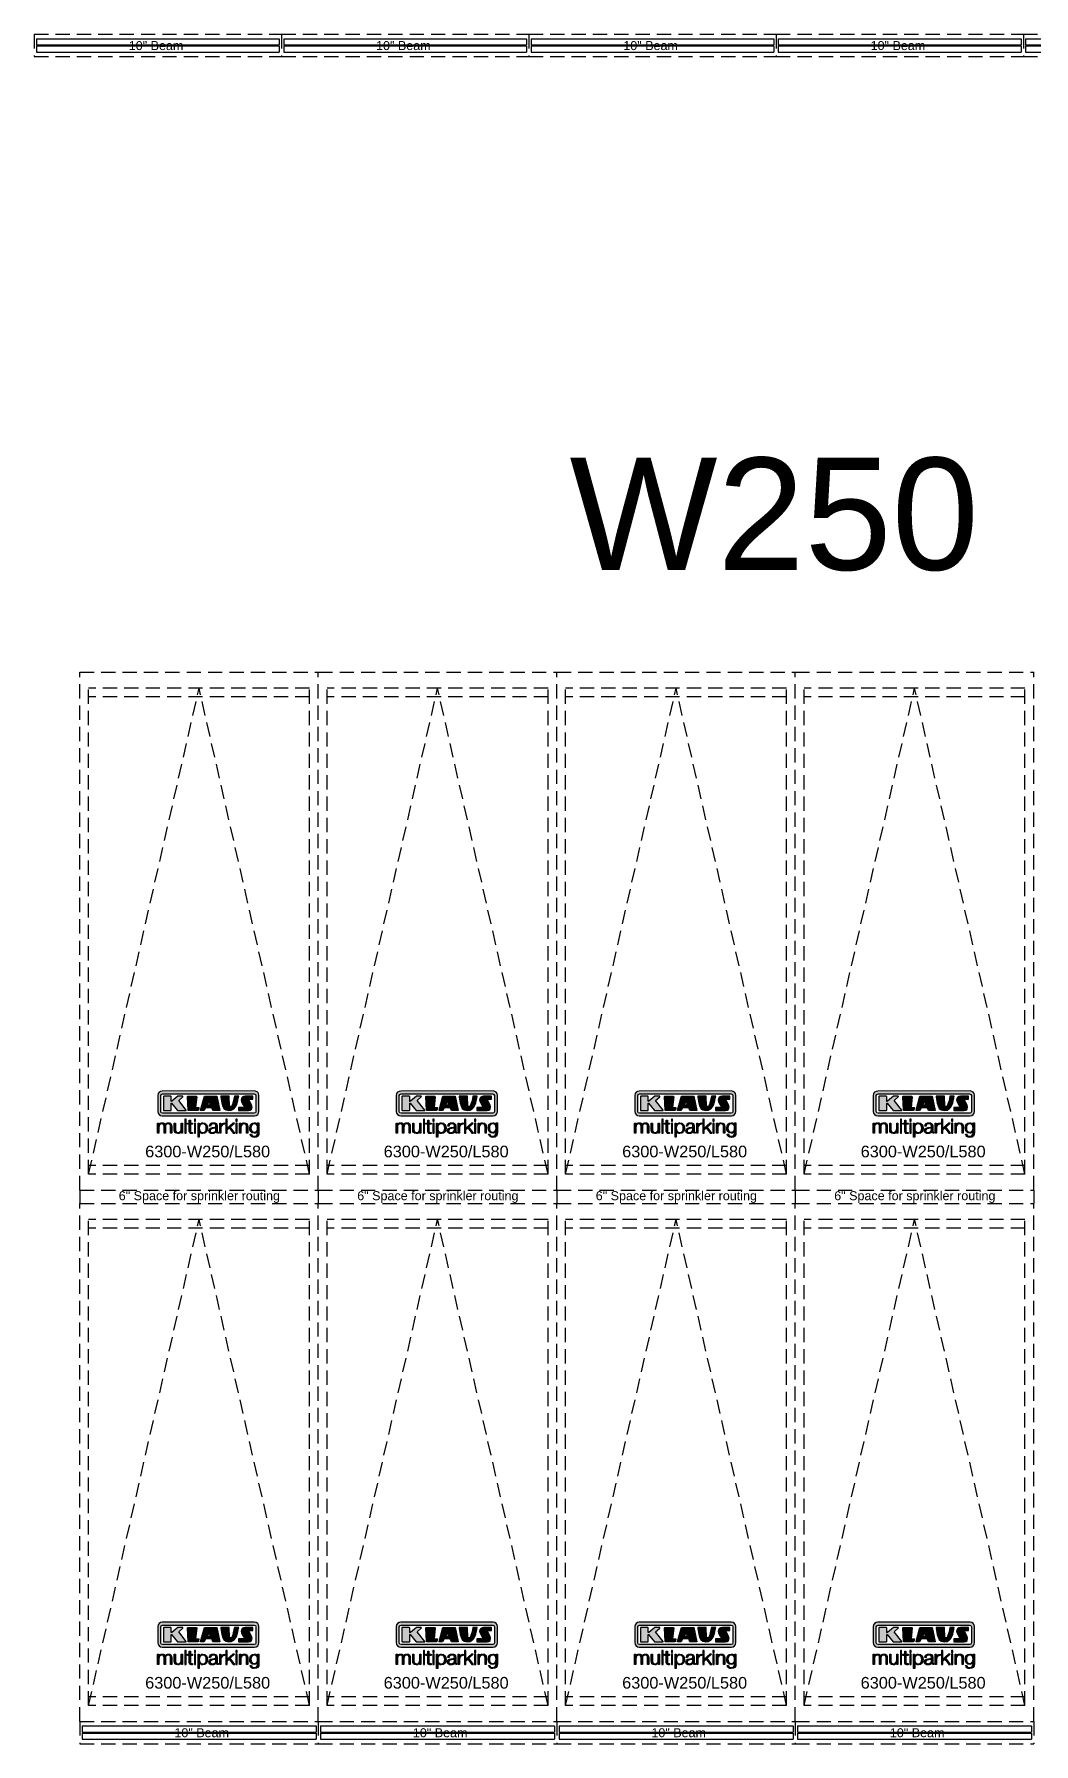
# Model space of a CAD drawing. Extents: x -210816 to 20092, y 4708 to 41486.
# Drawn here: x 16779 to 17224, y 4708 to 5469 of the extents above; entities that cross this region are included whole.
import ezdxf

# ---------------------------------------------------------------- set-up
doc = ezdxf.new("R2010")
doc.units = 0
doc.header["$MEASUREMENT"] = 0
doc.linetypes.add('DASHED', pattern=[0.2067, 0.1654, -0.0413])
doc.linetypes.add('HIDDEN', pattern=[9.525, 6.35, -3.175])
for name, color, linetype in [('DIM', 6, 'CONTINUOUS'), ('KLAUS', 30, 'CONTINUOUS'), ('LOGO', 7, 'CONTINUOUS')]:
    doc.layers.add(name, color=color, linetype=linetype)
doc.styles.get("Standard").update_dxf_attribs({"font": 'arial.ttf'})

# ---------------------------------------------------------------- blocks, each defined once
blk = doc.blocks.new('KLAUS')
at = {"layer": 'LOGO'}
h = blk.add_hatch(color=8, dxfattribs=at)
h.dxf.hatch_style = 2
edge = h.paths.add_edge_path()
edge.add_spline(control_points=[(3.6, 29.1), (2.9, 29.1), (2.3, 28.5), (2.3, 27.8), (2.3, 27.8), (2.3, 16.1), (2.3, 16.1), (2.3, 15.4), (2.9, 14.8), (3.6, 14.8), (3.6, 14.8), (71.2, 14.8), (71.2, 14.8), (71.9, 14.8), (72.5, 15.4), (72.5, 16.1), (72.5, 16.1), (72.5, 27.8), (72.5, 27.8), (72.5, 28.5), (71.9, 29.1), (71.2, 29.1), (71.2, 29.1), (3.6, 29.1), (3.6, 29.1), (3.6, 29.1), (3.6, 29.1), (3.6, 29.1)], knot_values=[0, 0, 0, 0, 1, 1, 1, 2, 2, 2, 3, 3, 3, 4, 4, 4, 5, 5, 5, 6, 6, 6, 7, 7, 7, 8, 8, 8, 9, 9, 9, 9], degree=3, periodic=0)
edge = h.paths.add_edge_path()
edge.add_spline(control_points=[(3.4, 31.2), (3.4, 31.2), (71.5, 31.2), (71.5, 31.2), (73.3, 31.2), (74.7, 29.8), (74.7, 28), (74.7, 28), (74.7, 16.2), (74.7, 16.2), (74.7, 14.4), (73.3, 12.9), (71.5, 12.9), (71.5, 12.9), (3.4, 12.9), (3.4, 12.9), (1.6, 12.9), (0.1, 14.4), (0.1, 16.2), (0.1, 16.2), (0.1, 28), (0.1, 28), (0.1, 29.8), (1.6, 31.2), (3.4, 31.2), (3.4, 31.2), (3.4, 31.2), (3.4, 31.2)], knot_values=[0, 0, 0, 0, 1, 1, 1, 2, 2, 2, 3, 3, 3, 4, 4, 4, 5, 5, 5, 6, 6, 6, 7, 7, 7, 8, 8, 8, 9, 9, 9, 9], degree=3, periodic=0)
h = blk.add_hatch(color=8, dxfattribs=at)
h.dxf.hatch_style = 2
edge = h.paths.add_edge_path()
edge.add_spline(control_points=[(4.5, 27.3), (4.5, 27.3), (9.7, 27.3), (9.7, 27.3), (9.8, 27.3), (10, 27.2), (10, 27.1), (10, 27.1), (10, 23.7), (10, 23.7), (10, 23.7), (9.9, 23.6), (10, 23.6), (10.1, 23.5), (10.2, 23.6), (10.2, 23.6), (10.2, 23.6), (10.5, 23.7), (10.5, 23.7), (10.5, 23.7), (14.9, 27.3), (14.9, 27.3), (14.9, 27.3), (18.4, 27.3), (18.4, 27.3), (18.4, 27.3), (18.5, 27.3), (18.6, 27.2), (18.6, 27), (18.5, 26.9), (18.5, 26.9), (18.5, 26.9), (15.5, 24.1), (15.5, 24.1), (15.5, 24.1), (21.1, 17.1), (21.1, 17.1), (21.1, 17.1), (21.1, 16.9), (21.1, 16.9), (21.1, 16.8), (21, 16.8), (21, 16.8), (21, 16.8), (14.7, 16.8), (14.7, 16.8), (14.7, 16.8), (10.3, 22.2), (10.3, 22.2), (10.3, 22.2), (10.2, 22.2), (10.1, 22.2), (10, 22.2), (10, 22.1), (10, 22.1), (10, 22.1), (10, 17.1), (10, 17.1), (10, 16.9), (9.8, 16.8), (9.7, 16.8), (9.7, 16.8), (4.5, 16.8), (4.5, 16.8), (4.4, 16.8), (4.2, 16.9), (4.2, 17.1), (4.2, 17.1), (4.2, 27.1), (4.2, 27.1), (4.2, 27.2), (4.4, 27.3), (4.5, 27.3), (4.5, 27.3), (4.5, 27.3), (4.5, 27.3)], knot_values=[0, 0, 0, 0, 1, 1, 1, 2, 2, 2, 3, 3, 3, 4, 4, 4, 5, 5, 5, 6, 6, 6, 7, 7, 7, 8, 8, 8, 9, 9, 9, 10, 10, 10, 11, 11, 11, 12, 12, 12, 13, 13, 13, 14, 14, 14, 15, 15, 15, 16, 16, 16, 17, 17, 17, 18, 18, 18, 19, 19, 19, 20, 20, 20, 21, 21, 21, 22, 22, 22, 23, 23, 23, 24, 24, 24, 25, 25, 25, 25], degree=3, periodic=0)
h = blk.add_hatch(color=8, dxfattribs=at)
h.dxf.hatch_style = 2
h.paths.add_polyline_path([(22.4, 17.1), (22, 27.1), (22.2, 27.3), (28.5, 27.3), (28.9, 27), (28, 19.1), (30.3, 19.1), (30.4, 18.9), (30.1, 17), (29.5, 16.8), (22.6, 16.8)])
h = blk.add_hatch(color=8, dxfattribs=at)
h.paths.add_polyline_path([(36.5, 21), (38.9, 21), (37.9, 23.6)])
h.paths.add_polyline_path([(34.5, 27.3), (43.6, 27.3), (45.8, 16.9), (45.6, 16.8), (40.8, 16.8), (39.9, 18.9), (35.4, 18.9), (34.3, 16.8), (31.8, 16.8), (31.7, 17)])
h = blk.add_hatch(color=8, dxfattribs=at)
h.dxf.hatch_style = 2
edge = h.paths.add_edge_path()
edge.add_spline(control_points=[(52.7, 27.3), (52.7, 27.3), (52.9, 20.1), (52.9, 20.1), (53, 19.9), (53.2, 19.8), (53.4, 19.7), (53.9, 19.6), (54.4, 19.6), (54.6, 20), (55.2, 21.3), (56.3, 25.4), (56.6, 27.3), (56.6, 27.3), (59.8, 27.3), (59.8, 27.3), (58.8, 23.9), (58.6, 16.8), (52.6, 16.8), (48.7, 16.7), (48, 19.4), (47.3, 22.2), (46.9, 23.7), (46.5, 27.3), (46.5, 27.3), (46.5, 27.3), (52.7, 27.3), (52.7, 27.3), (52.7, 27.3), (52.7, 27.3), (52.7, 27.3)], knot_values=[0, 0, 0, 0, 1, 1, 1, 2, 2, 2, 3, 3, 3, 4, 4, 4, 5, 5, 5, 6, 6, 6, 7, 7, 7, 8, 8, 8, 9, 9, 9, 10, 10, 10, 10], degree=3, periodic=0)
h = blk.add_hatch(color=8, dxfattribs=at)
h.dxf.hatch_style = 2
edge = h.paths.add_edge_path()
edge.add_spline(control_points=[(64.5, 27.3), (64.5, 27.3), (70.3, 27.3), (70.3, 27.3), (70.3, 26.5), (70.3, 26), (70.3, 25.1), (70.3, 25.1), (67.3, 25.1), (67.3, 25.1), (67.2, 25), (67.2, 25.1), (67.2, 24.9), (67.2, 24.9), (69.7, 20.4), (69.7, 19.6), (69.7, 16.4), (67.2, 16.8), (65.9, 16.8), (65.9, 16.8), (59.6, 16.8), (59.6, 16.8), (59.6, 17.8), (59.6, 18.2), (59.6, 19.1), (59.6, 19.1), (63.8, 19.1), (63.8, 19.1), (63.8, 19.2), (63.8, 19.1), (63.8, 19.3), (63.8, 20.3), (61.6, 23.1), (61.6, 24.6), (61.6, 26.3), (62.8, 27.3), (64.5, 27.3), (64.5, 27.3), (64.5, 27.3), (64.5, 27.3)], knot_values=[0, 0, 0, 0, 1, 1, 1, 2, 2, 2, 3, 3, 3, 4, 4, 4, 5, 5, 5, 6, 6, 6, 7, 7, 7, 8, 8, 8, 9, 9, 9, 10, 10, 10, 11, 11, 11, 12, 12, 12, 13, 13, 13, 13], degree=3, periodic=0)
h = blk.add_hatch(color=30, dxfattribs=at)
h.dxf.hatch_style = 2
edge = h.paths.add_edge_path()
edge.add_spline(control_points=[(0, 0), (0, 0), (0.9, 0), (0.9, 0), (0.9, 0), (0.9, 4.2), (0.9, 4.2), (0.9, 5.8), (1.6, 7), (3.2, 7), (4.3, 7), (4.8, 6.1), (4.8, 5.1), (4.8, 5.1), (4.8, 0), (4.8, 0), (4.8, 0), (5.7, 0), (5.7, 0), (5.7, 0), (5.7, 4.3), (5.7, 4.3), (5.7, 5.7), (6.1, 7), (7.7, 7), (9, 7), (9.5, 6.3), (9.5, 5.1), (9.5, 5.1), (9.5, 0), (9.5, 0), (9.5, 0), (10.4, 0), (10.4, 0), (10.4, 0), (10.4, 5.1), (10.4, 5.1), (10.4, 6.9), (9.6, 7.8), (7.9, 7.8), (6.9, 7.8), (6, 7.3), (5.5, 6.3), (5.3, 7.3), (4.4, 7.8), (3.4, 7.8), (2.2, 7.8), (1.4, 7.2), (0.9, 6.3), (0.9, 6.3), (0.9, 6.3), (0.9, 6.3), (0.9, 6.3), (0.9, 7.6), (0.9, 7.6), (0.9, 7.6), (0, 7.6), (0, 7.6), (0, 7.6), (0, 0), (0, 0), (0, 0), (0, 0), (0, 0)], knot_values=[0, 0, 0, 0, 1, 1, 1, 2, 2, 2, 3, 3, 3, 4, 4, 4, 5, 5, 5, 6, 6, 6, 7, 7, 7, 8, 8, 8, 9, 9, 9, 10, 10, 10, 11, 11, 11, 12, 12, 12, 13, 13, 13, 14, 14, 14, 15, 15, 15, 16, 16, 16, 17, 17, 17, 18, 18, 18, 19, 19, 19, 20, 20, 20, 21, 21, 21, 21], degree=3, periodic=0)
h = blk.add_hatch(color=30, dxfattribs=at)
h.dxf.hatch_style = 2
edge = h.paths.add_edge_path()
edge.add_spline(control_points=[(18.3, 7.6), (18.3, 7.6), (17.4, 7.6), (17.4, 7.6), (17.4, 7.6), (17.4, 3.6), (17.4, 3.6), (17.4, 2), (16.7, 0.6), (15.1, 0.6), (13.7, 0.6), (13.1, 1.3), (13.1, 2.6), (13.1, 2.6), (13.1, 7.6), (13.1, 7.6), (13.1, 7.6), (12.2, 7.6), (12.2, 7.6), (12.2, 7.6), (12.2, 2.6), (12.2, 2.6), (12.2, 0.9), (12.9, -0.2), (14.8, -0.2), (16, -0.2), (17, 0.4), (17.4, 1.4), (17.4, 1.4), (17.5, 1.4), (17.5, 1.4), (17.5, 1.4), (17.5, 0), (17.5, 0), (17.5, 0), (18.3, 0), (18.3, 0), (18.3, 0), (18.3, 7.6), (18.3, 7.6), (18.3, 7.6), (18.3, 7.6), (18.3, 7.6)], knot_values=[0, 0, 0, 0, 1, 1, 1, 2, 2, 2, 3, 3, 3, 4, 4, 4, 5, 5, 5, 6, 6, 6, 7, 7, 7, 8, 8, 8, 9, 9, 9, 10, 10, 10, 11, 11, 11, 12, 12, 12, 13, 13, 13, 14, 14, 14, 14], degree=3, periodic=0)
h = blk.add_hatch(color=30, dxfattribs=at)
h.dxf.hatch_style = 2
h.paths.add_polyline_path([(20.1, 0), (21, 0), (21, 10.5), (20.1, 10.5)])
h = blk.add_hatch(color=30, dxfattribs=at)
h.dxf.hatch_style = 2
edge = h.paths.add_edge_path()
edge.add_spline(control_points=[(24.2, 9.8), (24.2, 9.8), (23.3, 9.8), (23.3, 9.8), (23.3, 9.8), (23.3, 7.6), (23.3, 7.6), (23.3, 7.6), (22, 7.6), (22, 7.6), (22, 7.6), (22, 6.8), (22, 6.8), (22, 6.8), (23.3, 6.8), (23.3, 6.8), (23.3, 6.8), (23.3, 1.6), (23.3, 1.6), (23.3, 0.3), (23.7, -0.1), (24.9, -0.1), (25.2, -0.1), (25.5, -0.1), (25.8, -0.1), (25.8, -0.1), (25.8, 0.7), (25.8, 0.7), (25.5, 0.7), (25.2, 0.7), (25, 0.7), (24.3, 0.7), (24.2, 1.1), (24.2, 1.7), (24.2, 1.7), (24.2, 6.8), (24.2, 6.8), (24.2, 6.8), (25.8, 6.8), (25.8, 6.8), (25.8, 6.8), (25.8, 7.6), (25.8, 7.6), (25.8, 7.6), (24.2, 7.6), (24.2, 7.6), (24.2, 7.6), (24.2, 9.8), (24.2, 9.8), (24.2, 9.8), (24.2, 9.8), (24.2, 9.8)], knot_values=[0, 0, 0, 0, 1, 1, 1, 2, 2, 2, 3, 3, 3, 4, 4, 4, 5, 5, 5, 6, 6, 6, 7, 7, 7, 8, 8, 8, 9, 9, 9, 10, 10, 10, 11, 11, 11, 12, 12, 12, 13, 13, 13, 14, 14, 14, 15, 15, 15, 16, 16, 16, 17, 17, 17, 17], degree=3, periodic=0)
h = blk.add_hatch(color=30, dxfattribs=at)
h.paths.add_polyline_path([(27.1, 0), (28, 0), (28, 7.6), (27.1, 7.6)])
h.paths.add_polyline_path([(27.1, 9), (28, 9), (28, 10.5), (27.1, 10.5)])
h = blk.add_hatch(color=30, dxfattribs=at)
edge = h.paths.add_edge_path()
edge.add_spline(control_points=[(35.8, 3.8), (35.8, 2.2), (35.1, 0.6), (33.4, 0.6), (31.4, 0.6), (30.7, 2.2), (30.7, 3.8), (30.7, 5.5), (31.3, 7), (33.4, 7), (35.1, 7), (35.8, 5.3), (35.8, 3.8), (35.8, 3.8), (35.8, 3.8), (35.8, 3.8)], knot_values=[0, 0, 0, 0, 1, 1, 1, 2, 2, 2, 3, 3, 3, 4, 4, 4, 5, 5, 5, 5], degree=3, periodic=0)
edge = h.paths.add_edge_path()
edge.add_spline(control_points=[(29.8, -2.8), (29.8, -2.8), (30.7, -2.8), (30.7, -2.8), (30.7, -2.8), (30.7, 1.4), (30.7, 1.4), (30.7, 1.4), (30.7, 1.4), (30.7, 1.4), (31.1, 0.4), (32.2, -0.2), (33.4, -0.2), (35.7, -0.2), (36.8, 1.6), (36.8, 3.8), (36.8, 5.9), (35.7, 7.8), (33.4, 7.8), (32.2, 7.8), (31.1, 7.1), (30.7, 6.1), (30.7, 6.1), (30.6, 6.1), (30.6, 6.1), (30.6, 6.1), (30.6, 7.6), (30.6, 7.6), (30.6, 7.6), (29.8, 7.6), (29.8, 7.6), (29.8, 7.6), (29.8, -2.8), (29.8, -2.8), (29.8, -2.8), (29.8, -2.8), (29.8, -2.8)], knot_values=[0, 0, 0, 0, 1, 1, 1, 2, 2, 2, 3, 3, 3, 4, 4, 4, 5, 5, 5, 6, 6, 6, 7, 7, 7, 8, 8, 8, 9, 9, 9, 10, 10, 10, 11, 11, 11, 12, 12, 12, 12], degree=3, periodic=0)
h = blk.add_hatch(color=30, dxfattribs=at)
edge = h.paths.add_edge_path()
edge.add_spline(control_points=[(43, 2.9), (43, 1.4), (41.8, 0.6), (40.4, 0.6), (39.5, 0.6), (38.7, 1.1), (38.7, 2), (38.7, 3.5), (40.7, 3.5), (42.2, 3.8), (42.5, 3.8), (42.9, 3.9), (43, 4.1), (43, 4.1), (43, 4.1), (43, 4.1), (43, 4.1), (43, 2.9), (43, 2.9), (43, 2.9), (43, 2.9), (43, 2.9)], knot_values=[0, 0, 0, 0, 1, 1, 1, 2, 2, 2, 3, 3, 3, 4, 4, 4, 5, 5, 5, 6, 6, 6, 7, 7, 7, 7], degree=3, periodic=0)
edge = h.paths.add_edge_path()
edge.add_spline(control_points=[(39, 5.2), (39.1, 6.5), (39.9, 7), (41.1, 7), (42.1, 7), (43, 6.7), (43, 5.4), (43, 4.6), (42.6, 4.5), (41.8, 4.4), (39.9, 4.2), (37.8, 4.1), (37.8, 2), (37.8, 0.5), (38.9, -0.2), (40.3, -0.2), (41.8, -0.2), (42.4, 0.3), (43.1, 1.3), (43.1, 1.3), (43.1, 1.3), (43.1, 1.3), (43.1, 0.5), (43.2, 0), (44.2, 0), (44.4, 0), (44.6, 0), (44.8, 0.1), (44.8, 0.1), (44.8, 0.8), (44.8, 0.8), (44.7, 0.8), (44.6, 0.8), (44.5, 0.8), (44.1, 0.8), (44, 1), (44, 1.3), (44, 1.3), (44, 5.3), (44, 5.3), (44, 7.4), (42.5, 7.8), (41.2, 7.8), (39.4, 7.8), (38.2, 7), (38.1, 5.2), (38.1, 5.2), (39, 5.2), (39, 5.2), (39, 5.2), (39, 5.2), (39, 5.2)], knot_values=[0, 0, 0, 0, 1, 1, 1, 2, 2, 2, 3, 3, 3, 4, 4, 4, 5, 5, 5, 6, 6, 6, 7, 7, 7, 8, 8, 8, 9, 9, 9, 10, 10, 10, 11, 11, 11, 12, 12, 12, 13, 13, 13, 14, 14, 14, 15, 15, 15, 16, 16, 16, 17, 17, 17, 17], degree=3, periodic=0)
h = blk.add_hatch(color=30, dxfattribs=at)
h.dxf.hatch_style = 2
edge = h.paths.add_edge_path()
edge.add_spline(control_points=[(45.8, 0), (45.8, 0), (46.7, 0), (46.7, 0), (46.7, 0), (46.7, 4), (46.7, 4), (46.7, 5.6), (47.9, 6.8), (49.5, 6.7), (49.5, 6.7), (49.5, 7.7), (49.5, 7.7), (48.2, 7.7), (47.1, 7), (46.7, 5.8), (46.7, 5.8), (46.6, 5.8), (46.6, 5.8), (46.6, 5.8), (46.6, 7.6), (46.6, 7.6), (46.6, 7.6), (45.8, 7.6), (45.8, 7.6), (45.8, 7.6), (45.8, 0), (45.8, 0), (45.8, 0), (45.8, 0), (45.8, 0)], knot_values=[0, 0, 0, 0, 1, 1, 1, 2, 2, 2, 3, 3, 3, 4, 4, 4, 5, 5, 5, 6, 6, 6, 7, 7, 7, 8, 8, 8, 9, 9, 9, 10, 10, 10, 10], degree=3, periodic=0)
h = blk.add_hatch(color=30, dxfattribs=at)
h.dxf.hatch_style = 2
h.paths.add_polyline_path([(50.4, 0), (51.3, 0), (51.3, 2.9), (52.8, 4.1), (55.8, 0), (57, 0), (53.5, 4.8), (56.7, 7.6), (55.5, 7.6), (51.3, 3.9), (51.3, 10.5), (50.4, 10.5)])
h = blk.add_hatch(color=30, dxfattribs=at)
h.paths.add_polyline_path([(57.7, 0), (58.7, 0), (58.7, 7.6), (57.7, 7.6)])
h.paths.add_polyline_path([(57.7, 9), (58.7, 9), (58.7, 10.5), (57.7, 10.5)])
h = blk.add_hatch(color=30, dxfattribs=at)
h.dxf.hatch_style = 2
edge = h.paths.add_edge_path()
edge.add_spline(control_points=[(60.4, 0), (60.4, 0), (61.3, 0), (61.3, 0), (61.3, 0), (61.3, 4.4), (61.3, 4.4), (61.4, 5.9), (62.2, 7), (63.7, 7), (65.2, 7), (65.6, 6), (65.6, 4.7), (65.6, 4.7), (65.6, 0), (65.6, 0), (65.6, 0), (66.5, 0), (66.5, 0), (66.5, 0), (66.5, 4.9), (66.5, 4.9), (66.5, 6.7), (65.9, 7.8), (63.8, 7.8), (62.7, 7.8), (61.7, 7.2), (61.4, 6.3), (61.4, 6.3), (61.3, 6.3), (61.3, 6.3), (61.3, 6.3), (61.3, 7.6), (61.3, 7.6), (61.3, 7.6), (60.4, 7.6), (60.4, 7.6), (60.4, 7.6), (60.4, 0), (60.4, 0), (60.4, 0), (60.4, 0), (60.4, 0)], knot_values=[0, 0, 0, 0, 1, 1, 1, 2, 2, 2, 3, 3, 3, 4, 4, 4, 5, 5, 5, 6, 6, 6, 7, 7, 7, 8, 8, 8, 9, 9, 9, 10, 10, 10, 11, 11, 11, 12, 12, 12, 13, 13, 13, 14, 14, 14, 14], degree=3, periodic=0)
h = blk.add_hatch(color=30, dxfattribs=at)
edge = h.paths.add_edge_path()
edge.add_spline(control_points=[(71.3, 0.9), (69.6, 0.9), (68.8, 2.3), (68.8, 3.9), (68.8, 5.4), (69.6, 7), (71.3, 7), (73.1, 7), (73.7, 5.3), (73.7, 3.9), (73.7, 2.3), (72.9, 0.9), (71.3, 0.9), (71.3, 0.9), (71.3, 0.9), (71.3, 0.9)], knot_values=[0, 0, 0, 0, 1, 1, 1, 2, 2, 2, 3, 3, 3, 4, 4, 4, 5, 5, 5, 5], degree=3, periodic=0)
edge = h.paths.add_edge_path()
edge.add_spline(control_points=[(74.7, 7.6), (74.7, 7.6), (73.7, 7.6), (73.7, 7.6), (73.7, 7.6), (73.7, 6.3), (73.7, 6.3), (73.7, 6.3), (73.7, 6.3), (73.7, 6.3), (73.4, 7.1), (72.4, 7.8), (71.3, 7.8), (69.1, 7.8), (67.9, 6), (67.9, 4), (67.9, 1.8), (68.9, 0.1), (71.3, 0.1), (72.4, 0.1), (73.3, 0.7), (73.7, 1.6), (73.7, 1.6), (73.7, 1.6), (73.7, 1.6), (73.7, 1.6), (73.7, 0.6), (73.7, 0.6), (73.7, -1.2), (73, -2.2), (71.3, -2.2), (70.3, -2.2), (69.3, -1.8), (69.1, -0.7), (69.1, -0.7), (68.2, -0.7), (68.2, -0.7), (68.3, -2.3), (69.8, -3), (71.3, -3), (73.8, -3), (74.7, -1.6), (74.7, 0.6), (74.7, 0.6), (74.7, 7.6), (74.7, 7.6), (74.7, 7.6), (74.7, 7.6), (74.7, 7.6)], knot_values=[0, 0, 0, 0, 1, 1, 1, 2, 2, 2, 3, 3, 3, 4, 4, 4, 5, 5, 5, 6, 6, 6, 7, 7, 7, 8, 8, 8, 9, 9, 9, 10, 10, 10, 11, 11, 11, 12, 12, 12, 13, 13, 13, 14, 14, 14, 15, 15, 15, 16, 16, 16, 16], degree=3, periodic=0)
for points in [[(22.4, 17.1), (22, 27.1), (22.2, 27.3), (28.5, 27.3), (28.9, 27), (28, 19.1), (30.3, 19.1), (30.4, 18.9), (30.1, 17), (29.5, 16.8), (22.6, 16.8), (22.4, 17.1), (22.4, 17.1)], [(34.5, 27.3), (43.6, 27.3), (45.8, 16.9), (45.6, 16.8), (40.8, 16.8), (39.9, 18.9), (35.4, 18.9), (34.3, 16.8), (31.8, 16.8), (31.7, 17), (34.5, 27.3), (34.5, 27.3)], [(36.5, 21), (38.9, 21), (37.9, 23.6), (36.5, 21), (36.5, 21)], [(20.1, 0), (21, 0), (21, 10.5), (20.1, 10.5), (20.1, 0), (20.1, 0)], [(27.1, 9), (28, 9), (28, 10.5), (27.1, 10.5), (27.1, 9), (27.1, 9)], [(27.1, 0), (28, 0), (28, 7.6), (27.1, 7.6), (27.1, 0), (27.1, 0)], [(50.4, 0), (51.3, 0), (51.3, 2.9), (52.8, 4.1), (55.8, 0), (57, 0), (53.5, 4.8), (56.7, 7.6), (55.5, 7.6), (51.3, 3.9), (51.3, 10.5), (50.4, 10.5), (50.4, 0), (50.4, 0)], [(57.7, 9), (58.7, 9), (58.7, 10.5), (57.7, 10.5), (57.7, 9), (57.7, 9)], [(57.7, 0), (58.7, 0), (58.7, 7.6), (57.7, 7.6), (57.7, 0), (57.7, 0)]]:
    blk.add_lwpolyline(points, dxfattribs=at)
for points, knots in [([(3.4, 31.2), (3.4, 31.2), (71.5, 31.2), (71.5, 31.2), (73.3, 31.2), (74.7, 29.8), (74.7, 28), (74.7, 28), (74.7, 16.2), (74.7, 16.2), (74.7, 14.4), (73.3, 12.9), (71.5, 12.9), (71.5, 12.9), (3.4, 12.9), (3.4, 12.9), (1.6, 12.9), (0.1, 14.4), (0.1, 16.2), (0.1, 16.2), (0.1, 28), (0.1, 28), (0.1, 29.8), (1.6, 31.2), (3.4, 31.2), (3.4, 31.2), (3.4, 31.2), (3.4, 31.2)], [0, 0, 0, 0, 1, 1, 1, 2, 2, 2, 3, 3, 3, 4, 4, 4, 5, 5, 5, 6, 6, 6, 7, 7, 7, 8, 8, 8, 9, 9, 9, 9]), ([(3.6, 29.1), (2.9, 29.1), (2.3, 28.5), (2.3, 27.8), (2.3, 27.8), (2.3, 16.1), (2.3, 16.1), (2.3, 15.4), (2.9, 14.8), (3.6, 14.8), (3.6, 14.8), (71.2, 14.8), (71.2, 14.8), (71.9, 14.8), (72.5, 15.4), (72.5, 16.1), (72.5, 16.1), (72.5, 27.8), (72.5, 27.8), (72.5, 28.5), (71.9, 29.1), (71.2, 29.1), (71.2, 29.1), (3.6, 29.1), (3.6, 29.1), (3.6, 29.1), (3.6, 29.1), (3.6, 29.1)], [0, 0, 0, 0, 1, 1, 1, 2, 2, 2, 3, 3, 3, 4, 4, 4, 5, 5, 5, 6, 6, 6, 7, 7, 7, 8, 8, 8, 9, 9, 9, 9]), ([(4.5, 27.3), (4.5, 27.3), (9.7, 27.3), (9.7, 27.3), (9.8, 27.3), (10, 27.2), (10, 27.1), (10, 27.1), (10, 23.7), (10, 23.7), (10, 23.7), (9.9, 23.6), (10, 23.6), (10.1, 23.5), (10.2, 23.6), (10.2, 23.6), (10.2, 23.6), (10.5, 23.7), (10.5, 23.7), (10.5, 23.7), (14.9, 27.3), (14.9, 27.3), (14.9, 27.3), (18.4, 27.3), (18.4, 27.3), (18.4, 27.3), (18.5, 27.3), (18.6, 27.2), (18.6, 27), (18.5, 26.9), (18.5, 26.9), (18.5, 26.9), (15.5, 24.1), (15.5, 24.1), (15.5, 24.1), (21.1, 17.1), (21.1, 17.1), (21.1, 17.1), (21.1, 16.9), (21.1, 16.9), (21.1, 16.8), (21, 16.8), (21, 16.8), (21, 16.8), (14.7, 16.8), (14.7, 16.8), (14.7, 16.8), (10.3, 22.2), (10.3, 22.2), (10.3, 22.2), (10.2, 22.2), (10.1, 22.2), (10, 22.2), (10, 22.1), (10, 22.1), (10, 22.1), (10, 17.1), (10, 17.1), (10, 16.9), (9.8, 16.8), (9.7, 16.8), (9.7, 16.8), (4.5, 16.8), (4.5, 16.8), (4.4, 16.8), (4.2, 16.9), (4.2, 17.1), (4.2, 17.1), (4.2, 27.1), (4.2, 27.1), (4.2, 27.2), (4.4, 27.3), (4.5, 27.3), (4.5, 27.3), (4.5, 27.3), (4.5, 27.3)], [0, 0, 0, 0, 1, 1, 1, 2, 2, 2, 3, 3, 3, 4, 4, 4, 5, 5, 5, 6, 6, 6, 7, 7, 7, 8, 8, 8, 9, 9, 9, 10, 10, 10, 11, 11, 11, 12, 12, 12, 13, 13, 13, 14, 14, 14, 15, 15, 15, 16, 16, 16, 17, 17, 17, 18, 18, 18, 19, 19, 19, 20, 20, 20, 21, 21, 21, 22, 22, 22, 23, 23, 23, 24, 24, 24, 25, 25, 25, 25]), ([(52.7, 27.3), (52.7, 27.3), (52.9, 20.1), (52.9, 20.1), (53, 19.9), (53.2, 19.8), (53.4, 19.7), (53.9, 19.6), (54.4, 19.6), (54.6, 20), (55.2, 21.3), (56.3, 25.4), (56.6, 27.3), (56.6, 27.3), (59.8, 27.3), (59.8, 27.3), (58.8, 23.9), (58.6, 16.8), (52.6, 16.8), (48.7, 16.7), (48, 19.4), (47.3, 22.2), (46.9, 23.7), (46.5, 27.3), (46.5, 27.3), (46.5, 27.3), (52.7, 27.3), (52.7, 27.3), (52.7, 27.3), (52.7, 27.3), (52.7, 27.3)], [0, 0, 0, 0, 1, 1, 1, 2, 2, 2, 3, 3, 3, 4, 4, 4, 5, 5, 5, 6, 6, 6, 7, 7, 7, 8, 8, 8, 9, 9, 9, 10, 10, 10, 10]), ([(64.5, 27.3), (64.5, 27.3), (70.3, 27.3), (70.3, 27.3), (70.3, 26.5), (70.3, 26), (70.3, 25.1), (70.3, 25.1), (67.3, 25.1), (67.3, 25.1), (67.2, 25), (67.2, 25.1), (67.2, 24.9), (67.2, 24.9), (69.7, 20.4), (69.7, 19.6), (69.7, 16.4), (67.2, 16.8), (65.9, 16.8), (65.9, 16.8), (59.6, 16.8), (59.6, 16.8), (59.6, 17.8), (59.6, 18.2), (59.6, 19.1), (59.6, 19.1), (63.8, 19.1), (63.8, 19.1), (63.8, 19.2), (63.8, 19.1), (63.8, 19.3), (63.8, 20.3), (61.6, 23.1), (61.6, 24.6), (61.6, 26.3), (62.8, 27.3), (64.5, 27.3), (64.5, 27.3), (64.5, 27.3), (64.5, 27.3)], [0, 0, 0, 0, 1, 1, 1, 2, 2, 2, 3, 3, 3, 4, 4, 4, 5, 5, 5, 6, 6, 6, 7, 7, 7, 8, 8, 8, 9, 9, 9, 10, 10, 10, 11, 11, 11, 12, 12, 12, 13, 13, 13, 13]), ([(0, 0), (0, 0), (0.9, 0), (0.9, 0), (0.9, 0), (0.9, 4.2), (0.9, 4.2), (0.9, 5.8), (1.6, 7), (3.2, 7), (4.3, 7), (4.8, 6.1), (4.8, 5.1), (4.8, 5.1), (4.8, 0), (4.8, 0), (4.8, 0), (5.7, 0), (5.7, 0), (5.7, 0), (5.7, 4.3), (5.7, 4.3), (5.7, 5.7), (6.1, 7), (7.7, 7), (9, 7), (9.5, 6.3), (9.5, 5.1), (9.5, 5.1), (9.5, 0), (9.5, 0), (9.5, 0), (10.4, 0), (10.4, 0), (10.4, 0), (10.4, 5.1), (10.4, 5.1), (10.4, 6.9), (9.6, 7.8), (7.9, 7.8), (6.9, 7.8), (6, 7.3), (5.5, 6.3), (5.3, 7.3), (4.4, 7.8), (3.4, 7.8), (2.2, 7.8), (1.4, 7.2), (0.9, 6.3), (0.9, 6.3), (0.9, 6.3), (0.9, 6.3), (0.9, 6.3), (0.9, 7.6), (0.9, 7.6), (0.9, 7.6), (0, 7.6), (0, 7.6), (0, 7.6), (0, 0), (0, 0), (0, 0), (0, 0), (0, 0)], [0, 0, 0, 0, 1, 1, 1, 2, 2, 2, 3, 3, 3, 4, 4, 4, 5, 5, 5, 6, 6, 6, 7, 7, 7, 8, 8, 8, 9, 9, 9, 10, 10, 10, 11, 11, 11, 12, 12, 12, 13, 13, 13, 14, 14, 14, 15, 15, 15, 16, 16, 16, 17, 17, 17, 18, 18, 18, 19, 19, 19, 20, 20, 20, 21, 21, 21, 21]), ([(18.3, 7.6), (18.3, 7.6), (17.4, 7.6), (17.4, 7.6), (17.4, 7.6), (17.4, 3.6), (17.4, 3.6), (17.4, 2), (16.7, 0.6), (15.1, 0.6), (13.7, 0.6), (13.1, 1.3), (13.1, 2.6), (13.1, 2.6), (13.1, 7.6), (13.1, 7.6), (13.1, 7.6), (12.2, 7.6), (12.2, 7.6), (12.2, 7.6), (12.2, 2.6), (12.2, 2.6), (12.2, 0.9), (12.9, -0.2), (14.8, -0.2), (16, -0.2), (17, 0.4), (17.4, 1.4), (17.4, 1.4), (17.5, 1.4), (17.5, 1.4), (17.5, 1.4), (17.5, 0), (17.5, 0), (17.5, 0), (18.3, 0), (18.3, 0), (18.3, 0), (18.3, 7.6), (18.3, 7.6), (18.3, 7.6), (18.3, 7.6), (18.3, 7.6)], [0, 0, 0, 0, 1, 1, 1, 2, 2, 2, 3, 3, 3, 4, 4, 4, 5, 5, 5, 6, 6, 6, 7, 7, 7, 8, 8, 8, 9, 9, 9, 10, 10, 10, 11, 11, 11, 12, 12, 12, 13, 13, 13, 14, 14, 14, 14]), ([(24.2, 9.8), (24.2, 9.8), (23.3, 9.8), (23.3, 9.8), (23.3, 9.8), (23.3, 7.6), (23.3, 7.6), (23.3, 7.6), (22, 7.6), (22, 7.6), (22, 7.6), (22, 6.8), (22, 6.8), (22, 6.8), (23.3, 6.8), (23.3, 6.8), (23.3, 6.8), (23.3, 1.6), (23.3, 1.6), (23.3, 0.3), (23.7, -0.1), (24.9, -0.1), (25.2, -0.1), (25.5, -0.1), (25.8, -0.1), (25.8, -0.1), (25.8, 0.7), (25.8, 0.7), (25.5, 0.7), (25.2, 0.7), (25, 0.7), (24.3, 0.7), (24.2, 1.1), (24.2, 1.7), (24.2, 1.7), (24.2, 6.8), (24.2, 6.8), (24.2, 6.8), (25.8, 6.8), (25.8, 6.8), (25.8, 6.8), (25.8, 7.6), (25.8, 7.6), (25.8, 7.6), (24.2, 7.6), (24.2, 7.6), (24.2, 7.6), (24.2, 9.8), (24.2, 9.8), (24.2, 9.8), (24.2, 9.8), (24.2, 9.8)], [0, 0, 0, 0, 1, 1, 1, 2, 2, 2, 3, 3, 3, 4, 4, 4, 5, 5, 5, 6, 6, 6, 7, 7, 7, 8, 8, 8, 9, 9, 9, 10, 10, 10, 11, 11, 11, 12, 12, 12, 13, 13, 13, 14, 14, 14, 15, 15, 15, 16, 16, 16, 17, 17, 17, 17]), ([(29.8, -2.8), (29.8, -2.8), (30.7, -2.8), (30.7, -2.8), (30.7, -2.8), (30.7, 1.4), (30.7, 1.4), (30.7, 1.4), (30.7, 1.4), (30.7, 1.4), (31.1, 0.4), (32.2, -0.2), (33.4, -0.2), (35.7, -0.2), (36.8, 1.6), (36.8, 3.8), (36.8, 5.9), (35.7, 7.8), (33.4, 7.8), (32.2, 7.8), (31.1, 7.1), (30.7, 6.1), (30.7, 6.1), (30.6, 6.1), (30.6, 6.1), (30.6, 6.1), (30.6, 7.6), (30.6, 7.6), (30.6, 7.6), (29.8, 7.6), (29.8, 7.6), (29.8, 7.6), (29.8, -2.8), (29.8, -2.8), (29.8, -2.8), (29.8, -2.8), (29.8, -2.8)], [0, 0, 0, 0, 1, 1, 1, 2, 2, 2, 3, 3, 3, 4, 4, 4, 5, 5, 5, 6, 6, 6, 7, 7, 7, 8, 8, 8, 9, 9, 9, 10, 10, 10, 11, 11, 11, 12, 12, 12, 12]), ([(35.8, 3.8), (35.8, 2.2), (35.1, 0.6), (33.4, 0.6), (31.4, 0.6), (30.7, 2.2), (30.7, 3.8), (30.7, 5.5), (31.3, 7), (33.4, 7), (35.1, 7), (35.8, 5.3), (35.8, 3.8), (35.8, 3.8), (35.8, 3.8), (35.8, 3.8)], [0, 0, 0, 0, 1, 1, 1, 2, 2, 2, 3, 3, 3, 4, 4, 4, 5, 5, 5, 5]), ([(39, 5.2), (39.1, 6.5), (39.9, 7), (41.1, 7), (42.1, 7), (43, 6.7), (43, 5.4), (43, 4.6), (42.6, 4.5), (41.8, 4.4), (39.9, 4.2), (37.8, 4.1), (37.8, 2), (37.8, 0.5), (38.9, -0.2), (40.3, -0.2), (41.8, -0.2), (42.4, 0.3), (43.1, 1.3), (43.1, 1.3), (43.1, 1.3), (43.1, 1.3), (43.1, 0.5), (43.2, 0), (44.2, 0), (44.4, 0), (44.6, 0), (44.8, 0.1), (44.8, 0.1), (44.8, 0.8), (44.8, 0.8), (44.7, 0.8), (44.6, 0.8), (44.5, 0.8), (44.1, 0.8), (44, 1), (44, 1.3), (44, 1.3), (44, 5.3), (44, 5.3), (44, 7.4), (42.5, 7.8), (41.2, 7.8), (39.4, 7.8), (38.2, 7), (38.1, 5.2), (38.1, 5.2), (39, 5.2), (39, 5.2), (39, 5.2), (39, 5.2), (39, 5.2)], [0, 0, 0, 0, 1, 1, 1, 2, 2, 2, 3, 3, 3, 4, 4, 4, 5, 5, 5, 6, 6, 6, 7, 7, 7, 8, 8, 8, 9, 9, 9, 10, 10, 10, 11, 11, 11, 12, 12, 12, 13, 13, 13, 14, 14, 14, 15, 15, 15, 16, 16, 16, 17, 17, 17, 17]), ([(43, 2.9), (43, 1.4), (41.8, 0.6), (40.4, 0.6), (39.5, 0.6), (38.7, 1.1), (38.7, 2), (38.7, 3.5), (40.7, 3.5), (42.2, 3.8), (42.5, 3.8), (42.9, 3.9), (43, 4.1), (43, 4.1), (43, 4.1), (43, 4.1), (43, 4.1), (43, 2.9), (43, 2.9), (43, 2.9), (43, 2.9), (43, 2.9)], [0, 0, 0, 0, 1, 1, 1, 2, 2, 2, 3, 3, 3, 4, 4, 4, 5, 5, 5, 6, 6, 6, 7, 7, 7, 7]), ([(45.8, 0), (45.8, 0), (46.7, 0), (46.7, 0), (46.7, 0), (46.7, 4), (46.7, 4), (46.7, 5.6), (47.9, 6.8), (49.5, 6.7), (49.5, 6.7), (49.5, 7.7), (49.5, 7.7), (48.2, 7.7), (47.1, 7), (46.7, 5.8), (46.7, 5.8), (46.6, 5.8), (46.6, 5.8), (46.6, 5.8), (46.6, 7.6), (46.6, 7.6), (46.6, 7.6), (45.8, 7.6), (45.8, 7.6), (45.8, 7.6), (45.8, 0), (45.8, 0), (45.8, 0), (45.8, 0), (45.8, 0)], [0, 0, 0, 0, 1, 1, 1, 2, 2, 2, 3, 3, 3, 4, 4, 4, 5, 5, 5, 6, 6, 6, 7, 7, 7, 8, 8, 8, 9, 9, 9, 10, 10, 10, 10]), ([(60.4, 0), (60.4, 0), (61.3, 0), (61.3, 0), (61.3, 0), (61.3, 4.4), (61.3, 4.4), (61.4, 5.9), (62.2, 7), (63.7, 7), (65.2, 7), (65.6, 6), (65.6, 4.7), (65.6, 4.7), (65.6, 0), (65.6, 0), (65.6, 0), (66.5, 0), (66.5, 0), (66.5, 0), (66.5, 4.9), (66.5, 4.9), (66.5, 6.7), (65.9, 7.8), (63.8, 7.8), (62.7, 7.8), (61.7, 7.2), (61.4, 6.3), (61.4, 6.3), (61.3, 6.3), (61.3, 6.3), (61.3, 6.3), (61.3, 7.6), (61.3, 7.6), (61.3, 7.6), (60.4, 7.6), (60.4, 7.6), (60.4, 7.6), (60.4, 0), (60.4, 0), (60.4, 0), (60.4, 0), (60.4, 0)], [0, 0, 0, 0, 1, 1, 1, 2, 2, 2, 3, 3, 3, 4, 4, 4, 5, 5, 5, 6, 6, 6, 7, 7, 7, 8, 8, 8, 9, 9, 9, 10, 10, 10, 11, 11, 11, 12, 12, 12, 13, 13, 13, 14, 14, 14, 14]), ([(74.7, 7.6), (74.7, 7.6), (73.7, 7.6), (73.7, 7.6), (73.7, 7.6), (73.7, 6.3), (73.7, 6.3), (73.7, 6.3), (73.7, 6.3), (73.7, 6.3), (73.4, 7.1), (72.4, 7.8), (71.3, 7.8), (69.1, 7.8), (67.9, 6), (67.9, 4), (67.9, 1.8), (68.9, 0.1), (71.3, 0.1), (72.4, 0.1), (73.3, 0.7), (73.7, 1.6), (73.7, 1.6), (73.7, 1.6), (73.7, 1.6), (73.7, 1.6), (73.7, 0.6), (73.7, 0.6), (73.7, -1.2), (73, -2.2), (71.3, -2.2), (70.3, -2.2), (69.3, -1.8), (69.1, -0.7), (69.1, -0.7), (68.2, -0.7), (68.2, -0.7), (68.3, -2.3), (69.8, -3), (71.3, -3), (73.8, -3), (74.7, -1.6), (74.7, 0.6), (74.7, 0.6), (74.7, 7.6), (74.7, 7.6), (74.7, 7.6), (74.7, 7.6), (74.7, 7.6)], [0, 0, 0, 0, 1, 1, 1, 2, 2, 2, 3, 3, 3, 4, 4, 4, 5, 5, 5, 6, 6, 6, 7, 7, 7, 8, 8, 8, 9, 9, 9, 10, 10, 10, 11, 11, 11, 12, 12, 12, 13, 13, 13, 14, 14, 14, 15, 15, 15, 16, 16, 16, 16]), ([(71.3, 0.9), (69.6, 0.9), (68.8, 2.3), (68.8, 3.9), (68.8, 5.4), (69.6, 7), (71.3, 7), (73.1, 7), (73.7, 5.3), (73.7, 3.9), (73.7, 2.3), (72.9, 0.9), (71.3, 0.9), (71.3, 0.9), (71.3, 0.9), (71.3, 0.9)], [0, 0, 0, 0, 1, 1, 1, 2, 2, 2, 3, 3, 3, 4, 4, 4, 5, 5, 5, 5])]:
    blk.add_open_spline(points, degree=3, knots=knots, dxfattribs=at)
blk = doc.blocks.new('A$C9850')
at = {"layer": 'KLAUS', "linetype": 'HIDDEN'}
for p, q in [((0, 0), (0, 230.75)), ((106.3, 0), (106.3, 230.75)), ((3.93, 7.12), (3.93, 223.62)), ((102.37, 223.62), (3.93, 223.62)), ((3.93, 7.12), (53.15, 223.62)), ((102.37, 7.12), (53.15, 223.62)), ((102.37, 7.12), (102.37, 223.62)), ((102.37, 7.12), (3.93, 7.12))]:
    blk.add_line(p, q, dxfattribs=at)
at = {"layer": 'KLAUS', "color": 4, "linetype": 'HIDDEN'}
for p, q in [((0, 230.75), (106.3, 230.75)), ((102.37, 219.75), (3.93, 219.75)), ((102.37, 11), (3.93, 11)), ((0, 0), (106.3, 0))]:
    blk.add_line(p, q, dxfattribs=at)
at = {"layer": 'KLAUS', "linetype": 'DASHED', "xscale": 0.6042342747489289, "yscale": 0.6042342747559075, "zscale": 0.604234274745576, "rotation": 0.01107024451872799}
blk.add_blockref('KLAUS', (34.69, 25.29), dxfattribs=at)
at = {"layer": 'KLAUS', "linetype": 'DASHED'}
blk.add_text('6300-W250/L580', height=5.1969, dxfattribs=at).set_placement((29.13, 14.59))
blk = doc.blocks.new('A$C26939')
at = {"layer": 'KLAUS', "color": 5, "linetype": 'HIDDEN'}
for p, q in [((0, 6), (106.3, 6)), ((0, 6), (0, 0)), ((0, 0), (106.3, 0)), ((106.3, 6), (106.3, 0))]:
    blk.add_line(p, q, dxfattribs=at)
at = {"layer": 'KLAUS', "color": 5, "linetype": 'DASHED'}
blk.add_text('6" Space for sprinkler routing', height=4, dxfattribs=at).set_placement((17.34, 1.49))
blk = doc.blocks.new('A$C6078')
at = {"layer": 'KLAUS', "color": 5, "linetype": 'HIDDEN'}
for p, q in [((0, 10), (106.3, 10)), ((0, 10), (0, 0)), ((106.3, 10), (106.3, 0)), ((0, 0), (106.3, 0))]:
    blk.add_line(p, q, dxfattribs=at)
at = {"layer": 'KLAUS'}
for p, q in [((1, 8), (105.3, 8)), ((1, 8), (1, 5.25)), ((105.3, 8), (105.3, 5.25)), ((1, 5.25), (105.3, 5.25)), ((1, 4.75), (105.3, 4.75)), ((1, 4.75), (1, 2)), ((1, 2), (105.3, 2)), ((105.3, 4.75), (105.3, 2))]:
    blk.add_line(p, q, dxfattribs=at)
at = {"layer": 'DIM', "linetype": 'DASHED'}
blk.add_text('10" Beam', height=4, dxfattribs=at).set_placement((42.14, 2.93))
blk = doc.blocks.new('A$C6765')
at = {"layer": 'KLAUS', "color": 5, "linetype": 'HIDDEN'}
for p, q in [((0, 10), (110.22, 10)), ((0, 10), (0, 0)), ((110.22, 10), (110.22, 0)), ((0, 0), (110.22, 0))]:
    blk.add_line(p, q, dxfattribs=at)
at = {"layer": 'KLAUS'}
for p, q in [((1, 8), (109.22, 8)), ((1, 8), (1, 5.25)), ((109.22, 8), (109.22, 5.25)), ((1, 5.25), (109.22, 5.25)), ((1, 4.75), (109.22, 4.75)), ((1, 4.75), (1, 2)), ((1, 2), (109.22, 2)), ((109.22, 4.75), (109.22, 2))]:
    blk.add_line(p, q, dxfattribs=at)
at = {"layer": 'DIM', "linetype": 'DASHED'}
blk.add_text('10" Beam', height=4, dxfattribs=at).set_placement((42.14, 2.93))

msp = doc.modelspace()

# ---------------------------------------------------------------- block references
at = {"layer": 'DIM'}
for name, p in [('A$C6765', (16778.7876, 5459.3412)), ('A$C6765', (16889.0098, 5459.3412)), ('A$C6765', (16999.232, 5459.3412)), ('A$C6765', (17109.4542, 5459.3412)), ('A$C6765', (17219.6764, 5459.3412)), ('A$C9850', (16799.1332, 4954.2623)), ('A$C9850', (16905.4332, 4954.2623)), ('A$C9850', (17011.7332, 4954.2623)), ('A$C9850', (17118.0332, 4954.2623)), ('A$C26939', (16799.1332, 4948.2623)), ('A$C26939', (16905.4332, 4948.2623)), ('A$C26939', (17011.7332, 4948.2623)), ('A$C26939', (17118.0332, 4948.2623)), ('A$C9850', (16799.1332, 4717.5123)), ('A$C9850', (16905.4332, 4717.5123)), ('A$C9850', (17011.7332, 4717.5123)), ('A$C9850', (17118.0332, 4717.5123)), ('A$C6078', (16799.1332, 4707.5123)), ('A$C6078', (16905.4332, 4707.5123)), ('A$C6078', (17011.7332, 4707.5123)), ('A$C6078', (17118.0332, 4707.5123))]:
    msp.add_blockref(name, p, dxfattribs=at)

# ---------------------------------------------------------------- texts
at = {"layer": 'KLAUS', "linetype": 'DASHED'}
msp.add_text('W250', height=50, dxfattribs=at).set_placement((17017.4081, 5230.6194))

doc.saveas('drawing.dxf')
